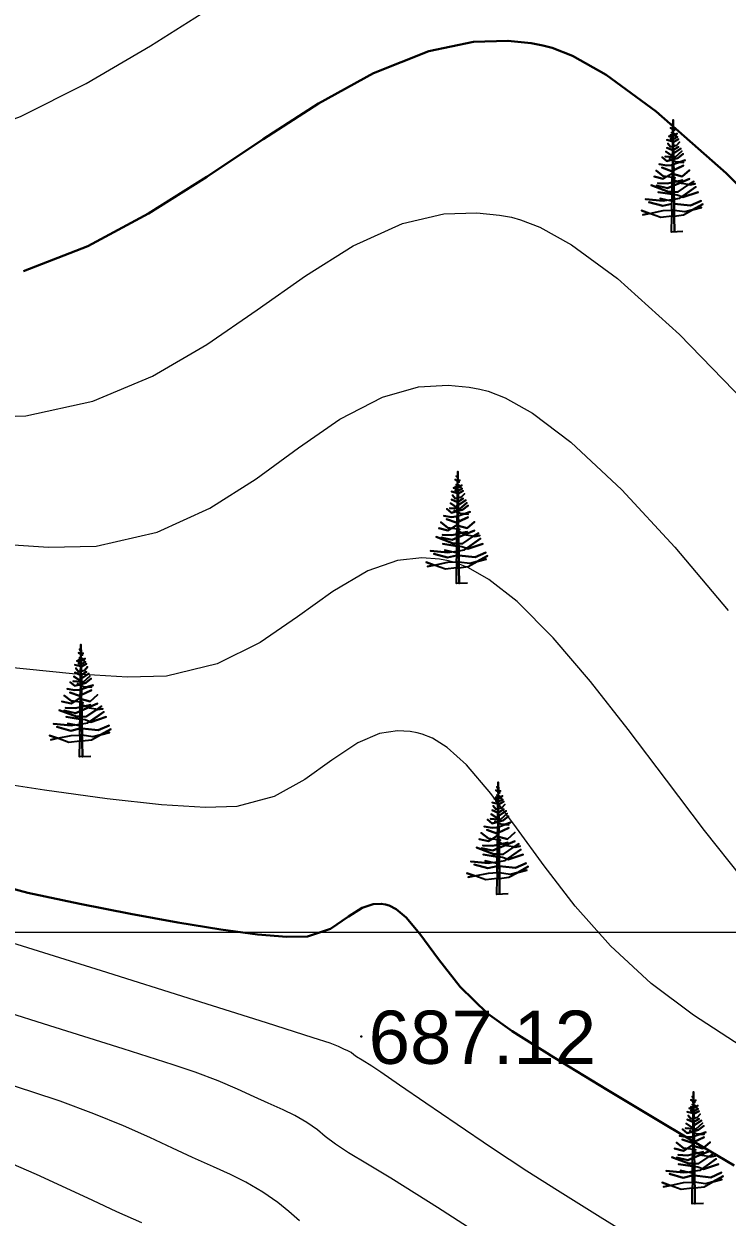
# Model space of a CAD drawing. Header units: feet. Extents: x 3381 to 683784, y 675186 to 4376258.
# Drawn here: x 682673.59 to 682686.8, y 4375698.34 to 4375720.77 of the extents above; entities that cross this region are included whole.
import ezdxf

# ---------------------------------------------------------------- set-up
doc = ezdxf.new("R2010")
doc.units = ezdxf.units.FT
doc.header["$MEASUREMENT"] = 0
doc.header["$PDMODE"] = 34
doc.header["$PDSIZE"] = 0.01
doc.layers.get('0').update_dxf_attribs({"linetype": 'CONTINUOUS'})
for name, color, linetype in [('0_Point_Height', 2, 'CONTINUOUS'), ('0_Point_Point', 7, 'CONTINUOUS'), ('Aqaclar', 3, 'CONTINUOUS')]:
    doc.layers.add(name, color=color, linetype=linetype)
for name, color, linetype, lineweight in [('ANA HORIZONTAL', 24, 'CONTINUOUS', 30), ('HORIZANTAL', 24, 'CONTINUOUS', 13), ('km setka', 170, 'CONTINUOUS', 15)]:
    doc.layers.add(name, color=color, linetype=linetype, lineweight=lineweight)
doc.styles.get("Standard").update_dxf_attribs({"font": 'arial.ttf', "height": 2})
pattern_1 = [(90, (1766.15535, 840.54114), (-0.707106781, 0.707106781), [0.1875, -1.226713563]), (45, (1766.1554, 840.5411), (-0.70710678119, 0.70710678119), [0.1875, -0.8125]), (135, (1766.1554, 840.5411), (-0.70710678119, -0.70710678119), [0.1875, -0.8125])]

msp = doc.modelspace()

# ---------------------------------------------------------------- hatches: boundary and pattern name
at = {"lineweight": 25}
h = msp.add_hatch(dxfattribs=at)
h.set_pattern_fill('GRASS', color=3)
h.set_pattern_definition(pattern_1)
edge = h.paths.add_edge_path(flags=16)
edge.add_arc((682579.126, 4375717.036), 3.56, 0, 360)
edge = h.paths.add_edge_path()
edge.add_line((682581.918, 4375719.244), (682586.455, 4375718.637))
edge.add_line((682586.455, 4375718.637), (682586.842, 4375721.526))
edge.add_line((682586.842, 4375721.526), (682579.516, 4375722.515))
edge.add_line((682579.516, 4375722.515), (682581.657, 4375738.371))
edge.add_line((682581.657, 4375738.371), (682590.03, 4375737.24))
edge.add_line((682590.03, 4375737.24), (682590.757, 4375742.624))
edge.add_line((682590.757, 4375742.624), (682586.105, 4375743.295))
edge.add_line((682586.105, 4375743.295), (682586.919, 4375748.936))
edge.add_line((682586.919, 4375748.936), (682595.041, 4375747.783))
edge.add_line((682595.041, 4375747.783), (682598.787, 4375774.898))
edge.add_line((682598.787, 4375774.898), (682598.88, 4375775.588))
edge.add_line((682598.88, 4375775.588), (682598.609, 4375775.095))
edge.add_line((682598.609, 4375775.095), (682561.072, 4375701.765))
edge.add_line((682561.072, 4375701.765), (682652.667, 4375673.889))
edge.add_line((682652.667, 4375673.889), (682684.525, 4375754.529))
edge.add_line((682684.525, 4375754.529), (682677.414, 4375757.25))
edge.add_line((682677.414, 4375757.25), (682675.66, 4375752.667))
edge.add_line((682675.66, 4375752.667), (682667.296, 4375755.6))
edge.add_arc((682826.725, 4375690.715), 172.127, 157.85455, 159.31778)
edge.add_line((682665.691, 4375751.508), (682679.056, 4375749.711))
edge.add_line((682679.056, 4375749.711), (682678.314, 4375744.463))
edge.add_line((682678.314, 4375744.463), (682664.985, 4375746.27))
edge.add_arc((682665.285, 4375743.129), 3.155, 95.4615, 167.5925)
edge.add_line((682662.203, 4375743.807), (682662.203, 4375742.852))
edge.add_line((682662.203, 4375742.852), (682663.87, 4375743.246))
edge.add_line((682663.87, 4375743.246), (682669.462, 4375742.267))
edge.add_line((682669.462, 4375742.267), (682667.512, 4375729.083))
edge.add_line((682667.512, 4375729.083), (682667.293, 4375729.083))
edge.add_line((682667.293, 4375729.083), (682662.203, 4375729.801))
edge.add_line((682662.203, 4375729.801), (682662.815, 4375735.168))
edge.add_line((682662.815, 4375735.168), (682667.918, 4375734.469))
edge.add_line((682667.918, 4375734.469), (682668.269, 4375737.031))
edge.add_line((682668.269, 4375737.031), (682663.089, 4375737.741))
edge.add_line((682663.089, 4375737.741), (682663.684, 4375742.829))
edge.add_line((682663.684, 4375742.829), (682662.104, 4375742.62))
edge.add_line((682662.104, 4375742.62), (682660.048, 4375726.654))
edge.add_line((682660.048, 4375726.654), (682668.784, 4375725.445))
edge.add_line((682668.784, 4375725.445), (682667.953, 4375718.089))
edge.add_line((682667.953, 4375718.089), (682659.17, 4375719.305))
edge.add_line((682659.17, 4375719.305), (682658.791, 4375716.654))
edge.add_line((682658.791, 4375716.654), (682652.663, 4375717.458))
edge.add_arc((682652.227, 4375707.467), 10, 87.4993, 110.7786)
edge.add_line((682648.679, 4375716.817), (682658.429, 4375715.391))
edge.add_line((682658.429, 4375715.391), (682657.802, 4375711.896))
edge.add_line((682657.802, 4375711.896), (682654.491, 4375712.422))
edge.add_line((682654.491, 4375712.422), (682654.885, 4375715.496))
edge.add_line((682654.885, 4375715.496), (682652.353, 4375715.831))
edge.add_line((682652.353, 4375715.831), (682651.948, 4375712.769))
edge.add_line((682651.948, 4375712.769), (682648.624, 4375713.209))
edge.add_line((682648.624, 4375713.209), (682648.977, 4375716.307))
edge.add_line((682648.977, 4375716.307), (682648.183, 4375716.613))
edge.add_arc((682652.396, 4375707.255), 10.263, 114.2395, 179.0096)
edge.add_line((682642.135, 4375707.432), (682641.785, 4375704.796))
edge.add_line((682641.785, 4375704.796), (682638.798, 4375705.123))
edge.add_line((682638.798, 4375705.123), (682637.918, 4375700.26))
edge.add_line((682637.918, 4375700.26), (682629.208, 4375701.474))
edge.add_line((682629.208, 4375701.474), (682629.896, 4375706.374))
edge.add_line((682629.896, 4375706.374), (682622.97, 4375707.293))
edge.add_line((682622.97, 4375707.293), (682622.557, 4375704.184))
edge.add_line((682622.557, 4375704.184), (682595.928, 4375707.777))
edge.add_line((682595.928, 4375707.777), (682585.207, 4375709.32))
edge.add_line((682585.207, 4375709.32), (682586.256, 4375717.15))
edge.add_line((682586.256, 4375717.15), (682582.635, 4375717.635))
edge.add_arc((682579.126, 4375717.036), 3.56, 9.688, 38.3434)
h = msp.add_hatch(dxfattribs=at)
h.set_pattern_fill('GRASS', color=3)
h.set_pattern_definition(pattern_1)
edge = h.paths.add_edge_path(flags=16)
edge.add_arc((682579.126, 4375717.036), 3.56, 0, 360)
edge = h.paths.add_edge_path()
edge.add_line((682581.918, 4375719.244), (682586.455, 4375718.637))
edge.add_line((682586.455, 4375718.637), (682586.842, 4375721.526))
edge.add_line((682586.842, 4375721.526), (682579.516, 4375722.515))
edge.add_line((682579.516, 4375722.515), (682581.657, 4375738.371))
edge.add_line((682581.657, 4375738.371), (682590.03, 4375737.24))
edge.add_line((682590.03, 4375737.24), (682590.757, 4375742.624))
edge.add_line((682590.757, 4375742.624), (682586.105, 4375743.295))
edge.add_line((682586.105, 4375743.295), (682586.919, 4375748.936))
edge.add_line((682586.919, 4375748.936), (682595.041, 4375747.783))
edge.add_line((682595.041, 4375747.783), (682598.787, 4375774.898))
edge.add_line((682598.787, 4375774.898), (682598.88, 4375775.588))
edge.add_line((682598.88, 4375775.588), (682598.609, 4375775.095))
edge.add_line((682598.609, 4375775.095), (682561.072, 4375701.765))
edge.add_line((682561.072, 4375701.765), (682652.667, 4375673.889))
edge.add_line((682652.667, 4375673.889), (682684.525, 4375754.529))
edge.add_line((682684.525, 4375754.529), (682677.414, 4375757.25))
edge.add_line((682677.414, 4375757.25), (682675.66, 4375752.667))
edge.add_line((682675.66, 4375752.667), (682667.296, 4375755.6))
edge.add_arc((682826.725, 4375690.715), 172.127, 157.85455, 159.31778)
edge.add_line((682665.691, 4375751.508), (682679.056, 4375749.711))
edge.add_line((682679.056, 4375749.711), (682678.314, 4375744.463))
edge.add_line((682678.314, 4375744.463), (682664.985, 4375746.27))
edge.add_arc((682665.285, 4375743.129), 3.155, 95.4615, 167.5925)
edge.add_line((682662.203, 4375743.807), (682662.203, 4375742.852))
edge.add_line((682662.203, 4375742.852), (682663.87, 4375743.246))
edge.add_line((682663.87, 4375743.246), (682669.462, 4375742.267))
edge.add_line((682669.462, 4375742.267), (682667.512, 4375729.083))
edge.add_line((682667.512, 4375729.083), (682667.293, 4375729.083))
edge.add_line((682667.293, 4375729.083), (682662.203, 4375729.801))
edge.add_line((682662.203, 4375729.801), (682662.815, 4375735.168))
edge.add_line((682662.815, 4375735.168), (682667.918, 4375734.469))
edge.add_line((682667.918, 4375734.469), (682668.269, 4375737.031))
edge.add_line((682668.269, 4375737.031), (682663.089, 4375737.741))
edge.add_line((682663.089, 4375737.741), (682663.684, 4375742.829))
edge.add_line((682663.684, 4375742.829), (682662.104, 4375742.62))
edge.add_line((682662.104, 4375742.62), (682660.048, 4375726.654))
edge.add_line((682660.048, 4375726.654), (682668.784, 4375725.445))
edge.add_line((682668.784, 4375725.445), (682667.953, 4375718.089))
edge.add_line((682667.953, 4375718.089), (682659.17, 4375719.305))
edge.add_line((682659.17, 4375719.305), (682658.791, 4375716.654))
edge.add_line((682658.791, 4375716.654), (682652.663, 4375717.458))
edge.add_arc((682652.227, 4375707.467), 10, 87.4993, 110.7786)
edge.add_line((682648.679, 4375716.817), (682658.429, 4375715.391))
edge.add_line((682658.429, 4375715.391), (682657.802, 4375711.896))
edge.add_line((682657.802, 4375711.896), (682654.491, 4375712.422))
edge.add_line((682654.491, 4375712.422), (682654.885, 4375715.496))
edge.add_line((682654.885, 4375715.496), (682652.353, 4375715.831))
edge.add_line((682652.353, 4375715.831), (682651.948, 4375712.769))
edge.add_line((682651.948, 4375712.769), (682648.624, 4375713.209))
edge.add_line((682648.624, 4375713.209), (682648.977, 4375716.307))
edge.add_line((682648.977, 4375716.307), (682648.183, 4375716.613))
edge.add_arc((682652.396, 4375707.255), 10.263, 114.2395, 179.0096)
edge.add_line((682642.135, 4375707.432), (682641.785, 4375704.796))
edge.add_line((682641.785, 4375704.796), (682638.798, 4375705.123))
edge.add_line((682638.798, 4375705.123), (682637.918, 4375700.26))
edge.add_line((682637.918, 4375700.26), (682629.208, 4375701.474))
edge.add_line((682629.208, 4375701.474), (682629.896, 4375706.374))
edge.add_line((682629.896, 4375706.374), (682622.97, 4375707.293))
edge.add_line((682622.97, 4375707.293), (682623.404, 4375710.567))
edge.add_arc((682620.431, 4375710.962), 3, 352.4412, 442.1402)
edge.add_line((682620.841, 4375713.934), (682608.946, 4375715.58))
edge.add_line((682608.946, 4375715.58), (682607.684, 4375706.157))
edge.add_line((682607.684, 4375706.157), (682600.38, 4375707.136))
edge.add_line((682600.38, 4375707.136), (682601.634, 4375716.585))
edge.add_line((682601.634, 4375716.585), (682598.619, 4375717.007))
edge.add_line((682598.619, 4375717.007), (682597.358, 4375707.502))
edge.add_line((682597.358, 4375707.502), (682595.928, 4375707.777))
edge.add_line((682595.928, 4375707.777), (682585.207, 4375709.32))
edge.add_line((682585.207, 4375709.32), (682586.256, 4375717.15))
edge.add_line((682586.256, 4375717.15), (682582.635, 4375717.635))
edge.add_arc((682579.126, 4375717.036), 3.56, 9.688, 38.3434)

# ---------------------------------------------------------------- linework, layer by layer
at = {"linetype": 'Continuous'}
msp.add_open_spline([(682648.382, 4375847.878, -686.994), (682650.614, 4375843.989, -686.994), (682656.965, 4375832.368, -686.994), (682666.51, 4375816.796, -686.994), (682675.638, 4375799.393, -686.994), (682689.053, 4375780.871, -686.994), (682705.652, 4375766.582, -686.994), (682717.187, 4375751.746, -686.994), (682725.117, 4375741.263, -686.994), (682735.087, 4375730.764, -686.994), (682742.274, 4375721.73, -686.994), (682745.539, 4375717.532, -686.994)], degree=3, knots=[69.601534, 69.601534, 69.601534, 69.601534, 83.054979, 109.290717, 124.392744, 141.962718, 177.533008, 189.558821, 198.276488, 216.955448, 232.906343, 232.906343, 232.906343, 232.906343], dxfattribs=at)
at = {"layer": '0_Point_Point'}
msp.add_point((682679.933, 4375701.739, 0.122), dxfattribs=at)
at = {"layer": 'ANA HORIZONTAL', "color": 32, "lineweight": 30}
for points, elevation in [([(682673.587, 4375716.121), (682674.792, 4375716.593), (682675.934, 4375717.204), (682677.029, 4375717.893), (682678.089, 4375718.603), (682679.128, 4375719.272), (682680.16, 4375719.842), (682681.197, 4375720.254), (682682.04, 4375720.429), (682682.684, 4375720.45), (682683.121, 4375720.404), (682683.343, 4375720.362), (682683.518, 4375720.315), (682683.897, 4375720.165), (682684.528, 4375719.811), (682685.471, 4375719.121), (682686.781, 4375717.965), (682688.191, 4375716.554)], 3.006), ([(682686.932, 4375699.312), (682685.706, 4375700.043), (682684.55, 4375700.735), (682683.543, 4375701.348), (682682.765, 4375701.84), (682682.298, 4375702.17), (682681.789, 4375702.673), (682681.378, 4375703.195), (682681.03, 4375703.671), (682680.775, 4375703.973), (682680.585, 4375704.133), (682680.454, 4375704.199), (682680.387, 4375704.219), (682680.304, 4375704.232), (682680.152, 4375704.227), (682679.947, 4375704.159), (682679.693, 4375703.995), (682679.352, 4375703.763), (682678.918, 4375703.618), (682678.535, 4375703.612), (682677.984, 4375703.658), (682677.293, 4375703.75), (682676.487, 4375703.88), (682675.596, 4375704.043), (682674.647, 4375704.23), (682673.666, 4375704.436), (682672.917, 4375704.636)], 0.506)]:
    msp.add_lwpolyline(points, dxfattribs=dict(at, elevation=elevation))
at = {"layer": 'Aqaclar', "color": 3, "elevation": -686.994}
for points in [[(682685.971, 4375716.865), (682685.759, 4375716.857), (682685.763, 4375717.152), (682685.555, 4375717.128), (682685.346, 4375717.204), (682685.195, 4375717.258), (682685.346, 4375717.204), (682685.22, 4375717.177), (682685.346, 4375717.204), (682685.599, 4375717.258), (682685.764, 4375717.265), (682685.763, 4375717.152), (682685.808, 4375717.157), (682685.812, 4375716.859), (682685.808, 4375717.157), (682685.985, 4375717.177), (682686.151, 4375717.271), (682686.32, 4375717.315), (682686.151, 4375717.271), (682686.345, 4375717.379), (682686.151, 4375717.271), (682686.01, 4375717.234), (682685.807, 4375717.263), (682685.808, 4375717.157), (682685.807, 4375717.263), (682685.789, 4375717.266), (682685.764, 4375717.265), (682685.766, 4375717.388), (682685.764, 4375717.387), (682685.593, 4375717.347), (682685.334, 4375717.42), (682685.593, 4375717.347), (682685.764, 4375717.387), (682685.766, 4375717.388), (682685.767, 4375717.434), (682685.757, 4375717.436), (682685.543, 4375717.485), (682685.672, 4375717.455), (682685.599, 4375717.444), (682685.271, 4375717.477), (682685.599, 4375717.444), (682685.672, 4375717.455), (682685.767, 4375717.47), (682685.767, 4375717.434), (682685.767, 4375717.47), (682685.804, 4375717.476), (682685.807, 4375717.263), (682685.805, 4375717.388), (682685.808, 4375717.387), (682686.111, 4375717.355), (682686.313, 4375717.444), (682686.111, 4375717.355), (682685.805, 4375717.388), (682685.804, 4375717.476), (682685.915, 4375717.493), (682686.212, 4375717.703), (682685.95, 4375717.517), (682685.972, 4375717.509), (682686.256, 4375717.606), (682685.972, 4375717.509), (682685.865, 4375717.549), (682685.803, 4375717.559), (682685.804, 4375717.476), (682685.803, 4375717.559), (682685.768, 4375717.565), (682685.767, 4375717.47), (682685.768, 4375717.565), (682685.505, 4375717.606), (682685.768, 4375717.565), (682685.769, 4375717.614), (682685.7, 4375717.614), (682685.378, 4375717.736), (682685.7, 4375717.614), (682685.769, 4375717.614), (682685.77, 4375717.717), (682685.682, 4375717.679), (682685.473, 4375717.728), (682685.682, 4375717.679), (682685.801, 4375717.73), (682685.803, 4375717.614), (682685.769, 4375717.614), (682685.803, 4375717.614), (682685.803, 4375717.559), (682685.803, 4375717.614), (682685.884, 4375717.614), (682686.082, 4375717.747), (682686.174, 4375717.809), (682686.082, 4375717.747), (682686.105, 4375717.744), (682686.2, 4375717.76), (682686.105, 4375717.744), (682685.947, 4375717.768), (682685.919, 4375717.781), (682685.801, 4375717.73), (682685.919, 4375717.781), (682686.098, 4375717.857), (682685.919, 4375717.781), (682685.858, 4375717.809), (682685.966, 4375717.833), (682685.858, 4375717.809), (682685.789, 4375717.841), (682685.8, 4375717.836), (682685.8, 4375717.796), (682685.858, 4375717.809), (682685.8, 4375717.796), (682685.801, 4375717.73), (682685.8, 4375717.796), (682685.771, 4375717.789), (682685.77, 4375717.717), (682685.771, 4375717.789), (682685.675, 4375717.768), (682685.498, 4375717.776), (682685.675, 4375717.768), (682685.771, 4375717.789), (682685.772, 4375717.881), (682685.827, 4375717.873), (682685.8, 4375717.877), (682685.8, 4375717.836), (682685.8, 4375717.877), (682685.772, 4375717.881), (682685.599, 4375717.906), (682685.467, 4375718.011), (682685.599, 4375717.906), (682685.663, 4375717.897), (682685.599, 4375717.857), (682685.429, 4375717.898), (682685.599, 4375717.857), (682685.663, 4375717.897), (682685.773, 4375717.965), (682685.772, 4375717.881), (682685.799, 4375717.877), (682685.799, 4375717.941), (682685.959, 4375717.898), (682686.098, 4375718.019), (682685.959, 4375717.898), (682685.799, 4375717.941), (682685.798, 4375718.022), (682685.985, 4375718.108), (682685.757, 4375718.003), (682685.574, 4375718.068), (682685.757, 4375718.003), (682685.774, 4375718.011), (682685.773, 4375717.965), (682685.775, 4375718.122), (682685.757, 4375718.116), (682685.669, 4375718.108), (682685.524, 4375718.132), (682685.669, 4375718.108), (682685.757, 4375718.116), (682685.775, 4375718.122), (682685.796, 4375718.13), (682685.798, 4375718.022), (682685.796, 4375718.13), (682686.016, 4375718.205), (682685.91, 4375718.169), (682685.985, 4375718.165), (682685.833, 4375718.173), (682685.719, 4375718.23), (682685.776, 4375718.201), (682685.775, 4375718.122), (682685.796, 4375718.13), (682685.795, 4375718.223), (682685.669, 4375718.189), (682685.58, 4375718.262), (682685.669, 4375718.189), (682685.776, 4375718.218), (682685.776, 4375718.201), (682685.776, 4375718.218), (682685.877, 4375718.246), (682685.978, 4375718.327), (682685.877, 4375718.246), (682685.795, 4375718.223), (682685.795, 4375718.265), (682685.827, 4375718.262), (682685.953, 4375718.375), (682685.827, 4375718.262), (682685.795, 4375718.265), (682685.777, 4375718.266), (682685.776, 4375718.218), (682685.777, 4375718.266), (682685.637, 4375718.278), (682685.777, 4375718.266), (682685.777, 4375718.282), (682685.65, 4375718.367), (682685.777, 4375718.282), (682685.779, 4375718.393), (682685.783, 4375718.392), (682685.669, 4375718.44), (682685.783, 4375718.392), (682685.89, 4375718.456), (682685.793, 4375718.398), (682685.795, 4375718.265), (682685.794, 4375718.331), (682685.934, 4375718.424), (682685.794, 4375718.331), (682685.792, 4375718.468), (682685.852, 4375718.481), (682685.909, 4375718.545), (682685.852, 4375718.481), (682685.792, 4375718.468), (682685.779, 4375718.465), (682685.779, 4375718.393), (682685.779, 4375718.465), (682685.738, 4375718.456), (682685.688, 4375718.521), (682685.738, 4375718.456), (682685.779, 4375718.465), (682685.781, 4375718.559), (682685.669, 4375718.586), (682685.802, 4375718.554), (682685.89, 4375718.602), (682685.802, 4375718.554), (682685.791, 4375718.556), (682685.792, 4375718.468), (682685.791, 4375718.556), (682685.79, 4375718.6), (682685.871, 4375718.643), (682685.79, 4375718.6), (682685.789, 4375718.673), (682685.821, 4375718.667), (682685.789, 4375718.673), (682685.738, 4375718.683), (682685.782, 4375718.675), (682685.781, 4375718.559), (682685.781, 4375718.602), (682685.738, 4375718.61), (682685.781, 4375718.602), (682685.782, 4375718.633), (682685.707, 4375718.659), (682685.782, 4375718.633), (682685.782, 4375718.675), (682685.783, 4375718.714), (682685.757, 4375718.724), (682685.789, 4375718.711), (682685.821, 4375718.699), (682685.846, 4375718.667), (682685.833, 4375718.684), (682685.865, 4375718.707), (682685.821, 4375718.675), (682685.833, 4375718.684), (682685.821, 4375718.699), (682685.789, 4375718.711), (682685.789, 4375718.673), (682685.789, 4375718.711), (682685.788, 4375718.774), (682685.827, 4375718.805), (682685.793, 4375718.778), (682685.814, 4375718.764), (682685.793, 4375718.778), (682685.783, 4375718.784), (682685.738, 4375718.813), (682685.783, 4375718.784), (682685.784, 4375718.843), (682685.757, 4375718.877), (682685.784, 4375718.843), (682685.786, 4375718.966), (682685.788, 4375718.781), (682685.788, 4375718.774), (682685.788, 4375718.781), (682685.783, 4375718.784), (682685.783, 4375718.77), (682685.788, 4375718.774), (682685.776, 4375718.764), (682685.783, 4375718.77), (682685.783, 4375718.714)], [(682681.928, 4375710.257), (682681.716, 4375710.249), (682681.72, 4375710.544), (682681.512, 4375710.52), (682681.302, 4375710.595), (682681.152, 4375710.65), (682681.302, 4375710.595), (682681.177, 4375710.569), (682681.302, 4375710.595), (682681.556, 4375710.65), (682681.721, 4375710.657), (682681.72, 4375710.544), (682681.765, 4375710.549), (682681.769, 4375710.251), (682681.765, 4375710.549), (682681.941, 4375710.569), (682682.108, 4375710.662), (682682.276, 4375710.706), (682682.108, 4375710.662), (682682.301, 4375710.771), (682682.108, 4375710.662), (682681.967, 4375710.625), (682681.764, 4375710.655), (682681.765, 4375710.549), (682681.764, 4375710.655), (682681.745, 4375710.658), (682681.721, 4375710.657), (682681.723, 4375710.779), (682681.72, 4375710.779), (682681.55, 4375710.739), (682681.291, 4375710.812), (682681.55, 4375710.739), (682681.72, 4375710.779), (682681.723, 4375710.779), (682681.723, 4375710.826), (682681.714, 4375710.828), (682681.499, 4375710.876), (682681.629, 4375710.847), (682681.556, 4375710.836), (682681.228, 4375710.868), (682681.556, 4375710.836), (682681.629, 4375710.847), (682681.724, 4375710.862), (682681.723, 4375710.826), (682681.724, 4375710.862), (682681.761, 4375710.867), (682681.764, 4375710.655), (682681.762, 4375710.78), (682681.764, 4375710.779), (682682.068, 4375710.747), (682682.27, 4375710.836), (682682.068, 4375710.747), (682681.762, 4375710.78), (682681.761, 4375710.867), (682681.872, 4375710.885), (682682.169, 4375711.095), (682681.906, 4375710.909), (682681.929, 4375710.901), (682682.213, 4375710.998), (682681.929, 4375710.901), (682681.821, 4375710.941), (682681.76, 4375710.951), (682681.761, 4375710.867), (682681.76, 4375710.951), (682681.725, 4375710.956), (682681.724, 4375710.862), (682681.725, 4375710.956), (682681.461, 4375710.998), (682681.725, 4375710.956), (682681.725, 4375711.006), (682681.657, 4375711.006), (682681.335, 4375711.127), (682681.657, 4375711.006), (682681.725, 4375711.006), (682681.727, 4375711.109), (682681.638, 4375711.071), (682681.43, 4375711.119), (682681.638, 4375711.071), (682681.758, 4375711.122), (682681.759, 4375711.006), (682681.725, 4375711.006), (682681.759, 4375711.006), (682681.76, 4375710.951), (682681.759, 4375711.006), (682681.84, 4375711.006), (682682.039, 4375711.139), (682682.131, 4375711.2), (682682.039, 4375711.139), (682682.061, 4375711.136), (682682.156, 4375711.152), (682682.061, 4375711.136), (682681.903, 4375711.16), (682681.876, 4375711.172), (682681.758, 4375711.122), (682681.876, 4375711.172), (682682.055, 4375711.249), (682681.876, 4375711.172), (682681.815, 4375711.201), (682681.922, 4375711.225), (682681.815, 4375711.201), (682681.745, 4375711.233), (682681.756, 4375711.228), (682681.757, 4375711.188), (682681.815, 4375711.201), (682681.757, 4375711.188), (682681.758, 4375711.122), (682681.757, 4375711.188), (682681.728, 4375711.181), (682681.727, 4375711.109), (682681.728, 4375711.181), (682681.632, 4375711.16), (682681.455, 4375711.168), (682681.632, 4375711.16), (682681.728, 4375711.181), (682681.729, 4375711.273), (682681.783, 4375711.265), (682681.756, 4375711.269), (682681.756, 4375711.228), (682681.756, 4375711.269), (682681.729, 4375711.273), (682681.556, 4375711.298), (682681.423, 4375711.403), (682681.556, 4375711.298), (682681.62, 4375711.288), (682681.556, 4375711.249), (682681.385, 4375711.289), (682681.556, 4375711.249), (682681.62, 4375711.288), (682681.73, 4375711.356), (682681.729, 4375711.273), (682681.756, 4375711.269), (682681.755, 4375711.333), (682681.916, 4375711.289), (682682.055, 4375711.411), (682681.916, 4375711.289), (682681.755, 4375711.333), (682681.754, 4375711.413), (682681.941, 4375711.5), (682681.714, 4375711.395), (682681.531, 4375711.459), (682681.714, 4375711.395), (682681.73, 4375711.402), (682681.73, 4375711.356), (682681.732, 4375711.514), (682681.714, 4375711.508), (682681.625, 4375711.5), (682681.48, 4375711.524), (682681.625, 4375711.5), (682681.714, 4375711.508), (682681.732, 4375711.514), (682681.753, 4375711.521), (682681.754, 4375711.413), (682681.753, 4375711.521), (682681.973, 4375711.597), (682681.867, 4375711.561), (682681.941, 4375711.557), (682681.79, 4375711.565), (682681.676, 4375711.621), (682681.733, 4375711.593), (682681.732, 4375711.514), (682681.753, 4375711.521), (682681.752, 4375711.615), (682681.625, 4375711.581), (682681.537, 4375711.654), (682681.625, 4375711.581), (682681.733, 4375711.61), (682681.733, 4375711.593), (682681.733, 4375711.61), (682681.834, 4375711.638), (682681.935, 4375711.719), (682681.834, 4375711.638), (682681.752, 4375711.615), (682681.751, 4375711.657), (682681.783, 4375711.654), (682681.91, 4375711.767), (682681.783, 4375711.654), (682681.751, 4375711.657), (682681.734, 4375711.658), (682681.733, 4375711.61), (682681.734, 4375711.658), (682681.594, 4375711.67), (682681.734, 4375711.658), (682681.734, 4375711.674), (682681.607, 4375711.759), (682681.734, 4375711.674), (682681.735, 4375711.785), (682681.739, 4375711.783), (682681.625, 4375711.832), (682681.739, 4375711.783), (682681.847, 4375711.848), (682681.749, 4375711.79), (682681.751, 4375711.657), (682681.75, 4375711.723), (682681.891, 4375711.816), (682681.75, 4375711.723), (682681.749, 4375711.86), (682681.809, 4375711.872), (682681.866, 4375711.937), (682681.809, 4375711.872), (682681.749, 4375711.86), (682681.736, 4375711.857), (682681.735, 4375711.785), (682681.736, 4375711.857), (682681.695, 4375711.848), (682681.644, 4375711.913), (682681.695, 4375711.848), (682681.736, 4375711.857), (682681.737, 4375711.95), (682681.625, 4375711.978), (682681.758, 4375711.945), (682681.847, 4375711.994), (682681.758, 4375711.945), (682681.747, 4375711.948), (682681.749, 4375711.86), (682681.747, 4375711.948), (682681.747, 4375711.992), (682681.828, 4375712.034), (682681.747, 4375711.992), (682681.746, 4375712.065), (682681.777, 4375712.059), (682681.746, 4375712.065), (682681.695, 4375712.075), (682681.739, 4375712.066), (682681.737, 4375711.95), (682681.738, 4375711.994), (682681.695, 4375712.002), (682681.738, 4375711.994), (682681.738, 4375712.024), (682681.663, 4375712.051), (682681.738, 4375712.024), (682681.739, 4375712.066), (682681.739, 4375712.106), (682681.714, 4375712.115), (682681.745, 4375712.103), (682681.777, 4375712.091), (682681.802, 4375712.059), (682681.789, 4375712.076), (682681.821, 4375712.099), (682681.777, 4375712.067), (682681.789, 4375712.076), (682681.777, 4375712.091), (682681.745, 4375712.103), (682681.746, 4375712.065), (682681.746, 4375712.103), (682681.745, 4375712.165), (682681.783, 4375712.196), (682681.75, 4375712.169), (682681.771, 4375712.156), (682681.75, 4375712.169), (682681.74, 4375712.176), (682681.695, 4375712.204), (682681.74, 4375712.176), (682681.741, 4375712.235), (682681.714, 4375712.269), (682681.741, 4375712.235), (682681.742, 4375712.358), (682681.745, 4375712.173), (682681.745, 4375712.165), (682681.745, 4375712.173), (682681.74, 4375712.176), (682681.74, 4375712.162), (682681.745, 4375712.165), (682681.733, 4375712.156), (682681.74, 4375712.162), (682681.739, 4375712.106)], [(682674.851, 4375707.003), (682674.639, 4375706.995), (682674.643, 4375707.29), (682674.435, 4375707.266), (682674.226, 4375707.342), (682674.075, 4375707.396), (682674.226, 4375707.342), (682674.1, 4375707.315), (682674.226, 4375707.342), (682674.479, 4375707.396), (682674.644, 4375707.403), (682674.643, 4375707.29), (682674.688, 4375707.295), (682674.692, 4375706.997), (682674.688, 4375707.295), (682674.865, 4375707.315), (682675.031, 4375707.408), (682675.199, 4375707.452), (682675.031, 4375707.408), (682675.225, 4375707.517), (682675.031, 4375707.408), (682674.89, 4375707.371), (682674.687, 4375707.401), (682674.688, 4375707.295), (682674.687, 4375707.401), (682674.669, 4375707.404), (682674.644, 4375707.403), (682674.646, 4375707.525), (682674.644, 4375707.525), (682674.473, 4375707.485), (682674.214, 4375707.558), (682674.473, 4375707.485), (682674.644, 4375707.525), (682674.646, 4375707.525), (682674.647, 4375707.572), (682674.637, 4375707.574), (682674.422, 4375707.623), (682674.552, 4375707.593), (682674.479, 4375707.582), (682674.151, 4375707.614), (682674.479, 4375707.582), (682674.552, 4375707.593), (682674.647, 4375707.608), (682674.647, 4375707.572), (682674.647, 4375707.608), (682674.684, 4375707.614), (682674.687, 4375707.401), (682674.685, 4375707.526), (682674.688, 4375707.525), (682674.991, 4375707.493), (682675.193, 4375707.582), (682674.991, 4375707.493), (682674.685, 4375707.526), (682674.684, 4375707.614), (682674.795, 4375707.631), (682675.092, 4375707.841), (682674.83, 4375707.655), (682674.852, 4375707.647), (682675.136, 4375707.744), (682674.852, 4375707.647), (682674.745, 4375707.687), (682674.683, 4375707.697), (682674.684, 4375707.614), (682674.683, 4375707.697), (682674.648, 4375707.703), (682674.647, 4375707.608), (682674.648, 4375707.703), (682674.385, 4375707.744), (682674.648, 4375707.703), (682674.649, 4375707.752), (682674.58, 4375707.752), (682674.258, 4375707.874), (682674.58, 4375707.752), (682674.649, 4375707.752), (682674.65, 4375707.855), (682674.561, 4375707.817), (682674.353, 4375707.865), (682674.561, 4375707.817), (682674.681, 4375707.868), (682674.683, 4375707.752), (682674.649, 4375707.752), (682674.683, 4375707.752), (682674.683, 4375707.697), (682674.683, 4375707.752), (682674.764, 4375707.752), (682674.962, 4375707.885), (682675.054, 4375707.946), (682674.962, 4375707.885), (682674.985, 4375707.882), (682675.079, 4375707.898), (682674.985, 4375707.882), (682674.827, 4375707.906), (682674.799, 4375707.919), (682674.681, 4375707.868), (682674.799, 4375707.919), (682674.978, 4375707.995), (682674.799, 4375707.919), (682674.738, 4375707.947), (682674.846, 4375707.971), (682674.738, 4375707.947), (682674.669, 4375707.979), (682674.68, 4375707.974), (682674.68, 4375707.934), (682674.738, 4375707.947), (682674.68, 4375707.934), (682674.681, 4375707.868), (682674.68, 4375707.934), (682674.651, 4375707.927), (682674.65, 4375707.855), (682674.651, 4375707.927), (682674.555, 4375707.906), (682674.378, 4375707.914), (682674.555, 4375707.906), (682674.651, 4375707.927), (682674.652, 4375708.019), (682674.707, 4375708.011), (682674.679, 4375708.015), (682674.68, 4375707.974), (682674.679, 4375708.015), (682674.652, 4375708.019), (682674.479, 4375708.044), (682674.347, 4375708.149), (682674.479, 4375708.044), (682674.543, 4375708.035), (682674.479, 4375707.995), (682674.309, 4375708.036), (682674.479, 4375707.995), (682674.543, 4375708.035), (682674.653, 4375708.103), (682674.652, 4375708.019), (682674.679, 4375708.015), (682674.678, 4375708.079), (682674.839, 4375708.036), (682674.978, 4375708.157), (682674.839, 4375708.036), (682674.678, 4375708.079), (682674.677, 4375708.159), (682674.865, 4375708.246), (682674.637, 4375708.141), (682674.454, 4375708.206), (682674.637, 4375708.141), (682674.654, 4375708.148), (682674.653, 4375708.103), (682674.655, 4375708.26), (682674.637, 4375708.254), (682674.549, 4375708.246), (682674.404, 4375708.27), (682674.549, 4375708.246), (682674.637, 4375708.254), (682674.655, 4375708.26), (682674.676, 4375708.268), (682674.677, 4375708.159), (682674.676, 4375708.268), (682674.896, 4375708.343), (682674.79, 4375708.307), (682674.865, 4375708.303), (682674.713, 4375708.311), (682674.599, 4375708.368), (682674.656, 4375708.339), (682674.655, 4375708.26), (682674.676, 4375708.268), (682674.675, 4375708.361), (682674.549, 4375708.327), (682674.46, 4375708.4), (682674.549, 4375708.327), (682674.656, 4375708.356), (682674.656, 4375708.339), (682674.656, 4375708.356), (682674.757, 4375708.384), (682674.858, 4375708.465), (682674.757, 4375708.384), (682674.675, 4375708.361), (682674.674, 4375708.403), (682674.707, 4375708.4), (682674.833, 4375708.513), (682674.707, 4375708.4), (682674.674, 4375708.403), (682674.657, 4375708.404), (682674.656, 4375708.356), (682674.657, 4375708.404), (682674.517, 4375708.416), (682674.657, 4375708.404), (682674.657, 4375708.42), (682674.53, 4375708.505), (682674.657, 4375708.42), (682674.659, 4375708.531), (682674.663, 4375708.53), (682674.549, 4375708.578), (682674.663, 4375708.53), (682674.77, 4375708.594), (682674.673, 4375708.536), (682674.674, 4375708.403), (682674.674, 4375708.469), (682674.814, 4375708.562), (682674.674, 4375708.469), (682674.672, 4375708.606), (682674.732, 4375708.619), (682674.789, 4375708.683), (682674.732, 4375708.619), (682674.672, 4375708.606), (682674.659, 4375708.603), (682674.659, 4375708.531), (682674.659, 4375708.603), (682674.618, 4375708.594), (682674.568, 4375708.659), (682674.618, 4375708.594), (682674.659, 4375708.603), (682674.661, 4375708.697), (682674.549, 4375708.724), (682674.681, 4375708.691), (682674.77, 4375708.74), (682674.681, 4375708.691), (682674.671, 4375708.694), (682674.672, 4375708.606), (682674.671, 4375708.694), (682674.67, 4375708.738), (682674.751, 4375708.781), (682674.67, 4375708.738), (682674.669, 4375708.811), (682674.7, 4375708.805), (682674.669, 4375708.811), (682674.618, 4375708.821), (682674.662, 4375708.812), (682674.661, 4375708.697), (682674.661, 4375708.74), (682674.618, 4375708.748), (682674.661, 4375708.74), (682674.661, 4375708.77), (682674.587, 4375708.797), (682674.661, 4375708.77), (682674.662, 4375708.812), (682674.663, 4375708.852), (682674.637, 4375708.862), (682674.669, 4375708.849), (682674.7, 4375708.837), (682674.726, 4375708.805), (682674.712, 4375708.822), (682674.745, 4375708.845), (682674.7, 4375708.813), (682674.712, 4375708.822), (682674.7, 4375708.837), (682674.669, 4375708.849), (682674.669, 4375708.811), (682674.669, 4375708.849), (682674.668, 4375708.912), (682674.707, 4375708.943), (682674.673, 4375708.916), (682674.694, 4375708.902), (682674.673, 4375708.916), (682674.663, 4375708.922), (682674.618, 4375708.951), (682674.663, 4375708.922), (682674.664, 4375708.981), (682674.637, 4375709.015), (682674.664, 4375708.981), (682674.666, 4375709.104), (682674.668, 4375708.919), (682674.668, 4375708.912), (682674.668, 4375708.919), (682674.663, 4375708.922), (682674.663, 4375708.908), (682674.668, 4375708.912), (682674.656, 4375708.902), (682674.663, 4375708.908), (682674.663, 4375708.852)], [(682682.688, 4375704.418), (682682.477, 4375704.41), (682682.48, 4375704.705), (682682.272, 4375704.681), (682682.063, 4375704.756), (682681.912, 4375704.811), (682682.063, 4375704.756), (682681.938, 4375704.73), (682682.063, 4375704.756), (682682.317, 4375704.811), (682682.482, 4375704.818), (682682.48, 4375704.705), (682682.526, 4375704.71), (682682.529, 4375704.412), (682682.526, 4375704.71), (682682.702, 4375704.73), (682682.869, 4375704.823), (682683.037, 4375704.867), (682682.869, 4375704.823), (682683.062, 4375704.932), (682682.869, 4375704.823), (682682.727, 4375704.786), (682682.524, 4375704.816), (682682.526, 4375704.71), (682682.524, 4375704.816), (682682.506, 4375704.819), (682682.482, 4375704.818), (682682.483, 4375704.94), (682682.481, 4375704.94), (682682.31, 4375704.9), (682682.051, 4375704.973), (682682.31, 4375704.9), (682682.481, 4375704.94), (682682.483, 4375704.94), (682682.484, 4375704.987), (682682.475, 4375704.989), (682682.26, 4375705.037), (682682.389, 4375705.008), (682682.317, 4375704.997), (682681.988, 4375705.029), (682682.317, 4375704.997), (682682.389, 4375705.008), (682682.484, 4375705.023), (682682.484, 4375704.987), (682682.484, 4375705.023), (682682.522, 4375705.028), (682682.524, 4375704.816), (682682.523, 4375704.941), (682682.525, 4375704.94), (682682.828, 4375704.908), (682683.03, 4375704.997), (682682.828, 4375704.908), (682682.523, 4375704.941), (682682.522, 4375705.028), (682682.632, 4375705.045), (682682.929, 4375705.256), (682682.667, 4375705.07), (682682.689, 4375705.062), (682682.974, 4375705.159), (682682.689, 4375705.062), (682682.582, 4375705.102), (682682.521, 4375705.112), (682682.522, 4375705.028), (682682.521, 4375705.112), (682682.485, 4375705.117), (682682.484, 4375705.023), (682682.485, 4375705.117), (682682.222, 4375705.159), (682682.485, 4375705.117), (682682.486, 4375705.167), (682682.418, 4375705.167), (682682.096, 4375705.288), (682682.418, 4375705.167), (682682.486, 4375705.167), (682682.487, 4375705.27), (682682.399, 4375705.232), (682682.19, 4375705.28), (682682.399, 4375705.232), (682682.518, 4375705.283), (682682.52, 4375705.167), (682682.486, 4375705.167), (682682.52, 4375705.167), (682682.521, 4375705.112), (682682.52, 4375705.167), (682682.601, 4375705.167), (682682.8, 4375705.3), (682682.891, 4375705.361), (682682.8, 4375705.3), (682682.822, 4375705.296), (682682.917, 4375705.313), (682682.822, 4375705.296), (682682.664, 4375705.321), (682682.637, 4375705.333), (682682.518, 4375705.283), (682682.637, 4375705.333), (682682.816, 4375705.41), (682682.637, 4375705.333), (682682.576, 4375705.362), (682682.683, 4375705.386), (682682.576, 4375705.362), (682682.506, 4375705.394), (682682.517, 4375705.389), (682682.518, 4375705.349), (682682.576, 4375705.362), (682682.518, 4375705.349), (682682.518, 4375705.283), (682682.518, 4375705.349), (682682.488, 4375705.342), (682682.487, 4375705.27), (682682.488, 4375705.342), (682682.392, 4375705.321), (682682.216, 4375705.329), (682682.392, 4375705.321), (682682.488, 4375705.342), (682682.489, 4375705.434), (682682.544, 4375705.426), (682682.517, 4375705.43), (682682.517, 4375705.389), (682682.517, 4375705.43), (682682.489, 4375705.434), (682682.317, 4375705.458), (682682.184, 4375705.564), (682682.317, 4375705.458), (682682.381, 4375705.449), (682682.317, 4375705.41), (682682.146, 4375705.45), (682682.317, 4375705.41), (682682.381, 4375705.449), (682682.49, 4375705.517), (682682.489, 4375705.434), (682682.517, 4375705.43), (682682.516, 4375705.494), (682682.677, 4375705.45), (682682.816, 4375705.572), (682682.677, 4375705.45), (682682.516, 4375705.494), (682682.515, 4375705.574), (682682.702, 4375705.661), (682682.475, 4375705.556), (682682.291, 4375705.62), (682682.475, 4375705.556), (682682.491, 4375705.563), (682682.49, 4375705.517), (682682.492, 4375705.675), (682682.475, 4375705.669), (682682.386, 4375705.661), (682682.241, 4375705.685), (682682.386, 4375705.661), (682682.475, 4375705.669), (682682.492, 4375705.675), (682682.513, 4375705.682), (682682.515, 4375705.574), (682682.513, 4375705.682), (682682.734, 4375705.758), (682682.627, 4375705.722), (682682.702, 4375705.718), (682682.55, 4375705.726), (682682.437, 4375705.782), (682682.494, 4375705.754), (682682.492, 4375705.675), (682682.513, 4375705.682), (682682.512, 4375705.776), (682682.386, 4375705.742), (682682.298, 4375705.815), (682682.386, 4375705.742), (682682.494, 4375705.771), (682682.494, 4375705.754), (682682.494, 4375705.771), (682682.595, 4375705.799), (682682.696, 4375705.88), (682682.595, 4375705.799), (682682.512, 4375705.776), (682682.512, 4375705.817), (682682.544, 4375705.815), (682682.67, 4375705.928), (682682.544, 4375705.815), (682682.512, 4375705.817), (682682.494, 4375705.819), (682682.494, 4375705.771), (682682.494, 4375705.819), (682682.355, 4375705.831), (682682.494, 4375705.819), (682682.494, 4375705.835), (682682.367, 4375705.92), (682682.494, 4375705.835), (682682.496, 4375705.946), (682682.5, 4375705.944), (682682.386, 4375705.993), (682682.5, 4375705.944), (682682.607, 4375706.009), (682682.51, 4375705.95), (682682.512, 4375705.817), (682682.511, 4375705.884), (682682.651, 4375705.977), (682682.511, 4375705.884), (682682.509, 4375706.021), (682682.569, 4375706.033), (682682.626, 4375706.098), (682682.569, 4375706.033), (682682.509, 4375706.021), (682682.497, 4375706.018), (682682.496, 4375705.946), (682682.497, 4375706.018), (682682.456, 4375706.009), (682682.405, 4375706.074), (682682.456, 4375706.009), (682682.497, 4375706.018), (682682.498, 4375706.111), (682682.386, 4375706.139), (682682.519, 4375706.106), (682682.607, 4375706.155), (682682.519, 4375706.106), (682682.508, 4375706.109), (682682.509, 4375706.021), (682682.508, 4375706.109), (682682.508, 4375706.153), (682682.588, 4375706.195), (682682.508, 4375706.153), (682682.507, 4375706.226), (682682.538, 4375706.22), (682682.507, 4375706.226), (682682.456, 4375706.236), (682682.499, 4375706.227), (682682.498, 4375706.111), (682682.498, 4375706.155), (682682.456, 4375706.163), (682682.498, 4375706.155), (682682.499, 4375706.185), (682682.424, 4375706.212), (682682.499, 4375706.185), (682682.499, 4375706.227), (682682.5, 4375706.267), (682682.475, 4375706.276), (682682.506, 4375706.264), (682682.538, 4375706.252), (682682.563, 4375706.22), (682682.55, 4375706.237), (682682.582, 4375706.26), (682682.538, 4375706.228), (682682.55, 4375706.237), (682682.538, 4375706.252), (682682.506, 4375706.264), (682682.507, 4375706.226), (682682.506, 4375706.264), (682682.505, 4375706.326), (682682.544, 4375706.357), (682682.51, 4375706.33), (682682.531, 4375706.317), (682682.51, 4375706.33), (682682.501, 4375706.337), (682682.456, 4375706.365), (682682.501, 4375706.337), (682682.501, 4375706.396), (682682.475, 4375706.43), (682682.501, 4375706.396), (682682.503, 4375706.519), (682682.505, 4375706.334), (682682.505, 4375706.326), (682682.505, 4375706.334), (682682.501, 4375706.337), (682682.501, 4375706.322), (682682.505, 4375706.326), (682682.494, 4375706.317), (682682.501, 4375706.322), (682682.5, 4375706.267)], [(682686.355, 4375698.601), (682686.144, 4375698.594), (682686.147, 4375698.888), (682685.939, 4375698.864), (682685.73, 4375698.94), (682685.579, 4375698.994), (682685.73, 4375698.94), (682685.605, 4375698.913), (682685.73, 4375698.94), (682685.984, 4375698.994), (682686.149, 4375699.001), (682686.147, 4375698.888), (682686.193, 4375698.893), (682686.196, 4375698.595), (682686.193, 4375698.893), (682686.369, 4375698.913), (682686.535, 4375699.007), (682686.704, 4375699.051), (682686.535, 4375699.007), (682686.729, 4375699.115), (682686.535, 4375699.007), (682686.394, 4375698.97), (682686.191, 4375698.999), (682686.193, 4375698.893), (682686.191, 4375698.999), (682686.173, 4375699.002), (682686.149, 4375699.001), (682686.15, 4375699.124), (682686.148, 4375699.124), (682685.977, 4375699.083), (682685.718, 4375699.156), (682685.977, 4375699.083), (682686.148, 4375699.124), (682686.15, 4375699.124), (682686.151, 4375699.17), (682686.142, 4375699.172), (682685.927, 4375699.221), (682686.056, 4375699.191), (682685.984, 4375699.18), (682685.655, 4375699.213), (682685.984, 4375699.18), (682686.056, 4375699.191), (682686.151, 4375699.206), (682686.151, 4375699.17), (682686.151, 4375699.206), (682686.189, 4375699.212), (682686.191, 4375698.999), (682686.19, 4375699.124), (682686.192, 4375699.124), (682686.495, 4375699.091), (682686.697, 4375699.18), (682686.495, 4375699.091), (682686.19, 4375699.124), (682686.189, 4375699.212), (682686.299, 4375699.229), (682686.596, 4375699.439), (682686.334, 4375699.253), (682686.356, 4375699.245), (682686.641, 4375699.342), (682686.356, 4375699.245), (682686.249, 4375699.285), (682686.188, 4375699.295), (682686.189, 4375699.212), (682686.188, 4375699.295), (682686.152, 4375699.301), (682686.151, 4375699.206), (682686.152, 4375699.301), (682685.889, 4375699.342), (682686.152, 4375699.301), (682686.153, 4375699.35), (682686.085, 4375699.35), (682685.763, 4375699.472), (682686.085, 4375699.35), (682686.153, 4375699.35), (682686.154, 4375699.453), (682686.066, 4375699.415), (682685.857, 4375699.464), (682686.066, 4375699.415), (682686.185, 4375699.466), (682686.187, 4375699.35), (682686.153, 4375699.35), (682686.187, 4375699.35), (682686.188, 4375699.295), (682686.187, 4375699.35), (682686.268, 4375699.35), (682686.467, 4375699.483), (682686.558, 4375699.545), (682686.467, 4375699.483), (682686.489, 4375699.48), (682686.584, 4375699.496), (682686.489, 4375699.48), (682686.331, 4375699.504), (682686.304, 4375699.517), (682686.185, 4375699.466), (682686.304, 4375699.517), (682686.483, 4375699.593), (682686.304, 4375699.517), (682686.243, 4375699.545), (682686.35, 4375699.569), (682686.243, 4375699.545), (682686.173, 4375699.577), (682686.184, 4375699.572), (682686.185, 4375699.532), (682686.243, 4375699.545), (682686.185, 4375699.532), (682686.185, 4375699.466), (682686.185, 4375699.532), (682686.155, 4375699.525), (682686.154, 4375699.453), (682686.155, 4375699.525), (682686.059, 4375699.504), (682685.883, 4375699.512), (682686.059, 4375699.504), (682686.155, 4375699.525), (682686.156, 4375699.617), (682686.211, 4375699.609), (682686.184, 4375699.613), (682686.184, 4375699.572), (682686.184, 4375699.613), (682686.156, 4375699.617), (682685.984, 4375699.642), (682685.851, 4375699.747), (682685.984, 4375699.642), (682686.048, 4375699.633), (682685.984, 4375699.593), (682685.813, 4375699.634), (682685.984, 4375699.593), (682686.048, 4375699.633), (682686.157, 4375699.701), (682686.156, 4375699.617), (682686.184, 4375699.613), (682686.183, 4375699.677), (682686.344, 4375699.634), (682686.483, 4375699.755), (682686.344, 4375699.634), (682686.183, 4375699.677), (682686.182, 4375699.758), (682686.369, 4375699.844), (682686.142, 4375699.739), (682685.958, 4375699.804), (682686.142, 4375699.739), (682686.158, 4375699.747), (682686.157, 4375699.701), (682686.159, 4375699.858), (682686.142, 4375699.852), (682686.053, 4375699.844), (682685.908, 4375699.869), (682686.053, 4375699.844), (682686.142, 4375699.852), (682686.159, 4375699.858), (682686.18, 4375699.866), (682686.182, 4375699.758), (682686.18, 4375699.866), (682686.401, 4375699.941), (682686.294, 4375699.905), (682686.369, 4375699.901), (682686.217, 4375699.909), (682686.104, 4375699.966), (682686.16, 4375699.937), (682686.159, 4375699.858), (682686.18, 4375699.866), (682686.179, 4375699.96), (682686.053, 4375699.925), (682685.965, 4375699.998), (682686.053, 4375699.925), (682686.161, 4375699.954), (682686.16, 4375699.937), (682686.161, 4375699.954), (682686.262, 4375699.982), (682686.363, 4375700.063), (682686.262, 4375699.982), (682686.179, 4375699.96), (682686.179, 4375700.001), (682686.211, 4375699.998), (682686.337, 4375700.111), (682686.211, 4375699.998), (682686.179, 4375700.001), (682686.161, 4375700.002), (682686.161, 4375699.954), (682686.161, 4375700.002), (682686.022, 4375700.014), (682686.161, 4375700.002), (682686.161, 4375700.018), (682686.034, 4375700.103), (682686.161, 4375700.018), (682686.163, 4375700.129), (682686.167, 4375700.128), (682686.053, 4375700.176), (682686.167, 4375700.128), (682686.274, 4375700.192), (682686.177, 4375700.134), (682686.179, 4375700.001), (682686.178, 4375700.067), (682686.318, 4375700.16), (682686.178, 4375700.067), (682686.176, 4375700.204), (682686.236, 4375700.217), (682686.293, 4375700.282), (682686.236, 4375700.217), (682686.176, 4375700.204), (682686.164, 4375700.201), (682686.163, 4375700.129), (682686.164, 4375700.201), (682686.123, 4375700.192), (682686.072, 4375700.257), (682686.123, 4375700.192), (682686.164, 4375700.201), (682686.165, 4375700.295), (682686.053, 4375700.322), (682686.186, 4375700.29), (682686.274, 4375700.338), (682686.186, 4375700.29), (682686.175, 4375700.292), (682686.176, 4375700.204), (682686.175, 4375700.292), (682686.175, 4375700.336), (682686.255, 4375700.379), (682686.175, 4375700.336), (682686.174, 4375700.409), (682686.205, 4375700.403), (682686.174, 4375700.409), (682686.123, 4375700.419), (682686.166, 4375700.411), (682686.165, 4375700.295), (682686.165, 4375700.338), (682686.123, 4375700.346), (682686.165, 4375700.338), (682686.166, 4375700.369), (682686.091, 4375700.395), (682686.166, 4375700.369), (682686.166, 4375700.411), (682686.167, 4375700.45), (682686.142, 4375700.46), (682686.173, 4375700.448), (682686.205, 4375700.435), (682686.23, 4375700.403), (682686.217, 4375700.42), (682686.249, 4375700.444), (682686.205, 4375700.411), (682686.217, 4375700.42), (682686.205, 4375700.435), (682686.173, 4375700.448), (682686.174, 4375700.409), (682686.173, 4375700.448), (682686.172, 4375700.51), (682686.211, 4375700.541), (682686.177, 4375700.514), (682686.198, 4375700.5), (682686.177, 4375700.514), (682686.168, 4375700.52), (682686.123, 4375700.549), (682686.168, 4375700.52), (682686.168, 4375700.58), (682686.142, 4375700.614), (682686.168, 4375700.58), (682686.17, 4375700.702), (682686.172, 4375700.517), (682686.172, 4375700.51), (682686.172, 4375700.517), (682686.168, 4375700.52), (682686.167, 4375700.506), (682686.172, 4375700.51), (682686.16, 4375700.5), (682686.167, 4375700.506), (682686.167, 4375700.45)]]:
    msp.add_lwpolyline(points, dxfattribs=at)
at = {"layer": 'HORIZANTAL', "color": 32, "linetype": 'Continuous', "lineweight": 13}
for points, elevation in [([(682652.702, 4375721.011), (682654.274, 4375720.672), (682656.082, 4375720.29), (682658.061, 4375719.887), (682660.141, 4375719.484), (682662.256, 4375719.103), (682664.338, 4375718.766), (682666.319, 4375718.494), (682668.132, 4375718.31), (682669.711, 4375718.236), (682670.986, 4375718.292), (682672.272, 4375718.562), (682673.531, 4375719.03), (682674.764, 4375719.645), (682675.973, 4375720.354), (682677.16, 4375721.106)], 3.506), ([(682672.608, 4375713.37), (682673.63, 4375713.401), (682674.887, 4375713.677), (682676.008, 4375714.147), (682677.027, 4375714.742), (682677.974, 4375715.394), (682678.881, 4375716.035), (682679.781, 4375716.598), (682680.705, 4375717.014), (682681.482, 4375717.196), (682682.099, 4375717.22), (682682.529, 4375717.176), (682682.751, 4375717.134), (682682.923, 4375717.088), (682683.287, 4375716.946), (682683.879, 4375716.617), (682684.74, 4375715.984), (682685.907, 4375714.933), (682687.137, 4375713.663)], 2.506), ([(682672.743, 4375711.025), (682674.057, 4375710.936), (682674.952, 4375710.955), (682676.097, 4375711.218), (682677.083, 4375711.666), (682677.954, 4375712.22), (682678.754, 4375712.804), (682679.53, 4375713.342), (682680.326, 4375713.756), (682681.008, 4375713.946), (682681.561, 4375713.981), (682681.955, 4375713.944), (682682.16, 4375713.905), (682682.314, 4375713.864), (682682.635, 4375713.74), (682683.144, 4375713.454), (682683.868, 4375712.909), (682684.827, 4375712.012), (682685.82, 4375710.935), (682686.821, 4375709.743)], 2.006), ([(682687.084, 4375704.723), (682686.375, 4375705.613), (682685.661, 4375706.556), (682684.946, 4375707.505), (682684.236, 4375708.413), (682683.537, 4375709.231), (682682.856, 4375709.913), (682682.328, 4375710.328), (682681.943, 4375710.547), (682681.692, 4375710.644), (682681.569, 4375710.676), (682681.397, 4375710.708), (682681.069, 4375710.733), (682680.612, 4375710.686), (682680.051, 4375710.492), (682679.393, 4375710.101), (682678.735, 4375709.623), (682678.029, 4375709.142), (682677.225, 4375708.743), (682676.274, 4375708.509), (682675.542, 4375708.489), (682674.504, 4375708.551), (682673.21, 4375708.685)], 1.506), ([(682687.065, 4375701.56), (682686.171, 4375702.137), (682685.378, 4375702.732), (682684.614, 4375703.442), (682683.95, 4375704.191), (682683.368, 4375704.943), (682682.846, 4375705.661), (682682.366, 4375706.307), (682681.908, 4375706.844), (682681.544, 4375707.172), (682681.265, 4375707.345), (682681.075, 4375707.422), (682680.978, 4375707.448), (682680.85, 4375707.471), (682680.608, 4375707.483), (682680.274, 4375707.431), (682679.866, 4375707.256), (682679.38, 4375706.931), (682678.873, 4375706.567), (682678.295, 4375706.249), (682677.596, 4375706.064), (682677.003, 4375706.045), (682676.179, 4375706.095), (682675.16, 4375706.204), (682673.98, 4375706.365), (682672.675, 4375706.569)], 1.006), ([(682685.368, 4375697.758), (682684.416, 4375698.346), (682683.614, 4375698.845), (682683.04, 4375699.211), (682682.379, 4375699.647), (682681.732, 4375700.082), (682681.141, 4375700.485), (682680.649, 4375700.823), (682680.298, 4375701.066), (682680.129, 4375701.181), (682679.944, 4375701.295), (682679.841, 4375701.358), (682679.791, 4375701.397), (682679.74, 4375701.436), (682679.676, 4375701.469), (682679.603, 4375701.503), (682679.501, 4375701.55), (682679.345, 4375701.613), (682679.024, 4375701.716), (682678.149, 4375701.994), (682676.799, 4375702.421), (682675.049, 4375702.971), (682672.976, 4375703.616)], 0.006), ([(682682.03, 4375698.095), (682681.362, 4375698.523), (682680.974, 4375698.771), (682680.487, 4375699.077), (682680.05, 4375699.34), (682679.693, 4375699.555), (682679.444, 4375699.713), (682679.252, 4375699.86), (682679.106, 4375699.986), (682678.91, 4375700.125), (682678.682, 4375700.255), (682678.461, 4375700.359), (682678.183, 4375700.483), (682677.918, 4375700.607), (682677.607, 4375700.75), (682677.241, 4375700.906), (682676.809, 4375701.069), (682676.396, 4375701.204), (682675.46, 4375701.504), (682674.081, 4375701.941), (682672.337, 4375702.488)], -0.494), ([(682678.772, 4375698.274), (682678.568, 4375698.45), (682678.362, 4375698.621), (682678.08, 4375698.815), (682677.764, 4375698.999), (682677.472, 4375699.144), (682677.154, 4375699.288), (682676.762, 4375699.464), (682676.385, 4375699.64), (682675.956, 4375699.84), (682675.467, 4375700.058), (682674.909, 4375700.288), (682674.273, 4375700.524), (682673.763, 4375700.693), (682672.774, 4375701.012)], -0.994), ([(682675.806, 4375698.235), (682675.342, 4375698.444), (682674.891, 4375698.655), (682674.39, 4375698.89), (682673.832, 4375699.144), (682673.209, 4375699.414)], -1.494)]:
    msp.add_lwpolyline(points, dxfattribs=dict(at, elevation=elevation))
at = {"layer": 'km setka', "elevation": -686.994, "flags": 128}
msp.add_lwpolyline([(682522.05, 4375703.701), (682735.844, 4375703.701)], dxfattribs=at)

# ---------------------------------------------------------------- texts
at = {"layer": '0_Point_Height', "color": 0}
msp.add_text('687.12', height=1, dxfattribs=at).set_placement((682680.069, 4375701.225, 0.122))

doc.saveas('drawing.dxf')
